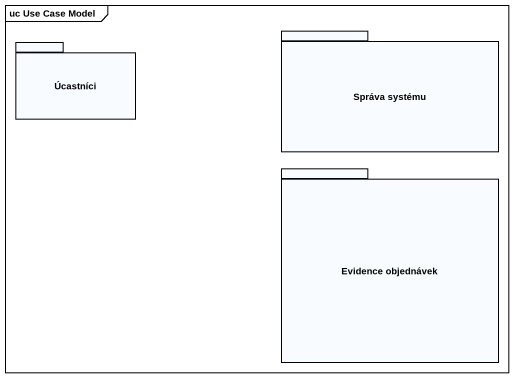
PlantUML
@startuml
mainframe uc Use Case Model
package "Správa systému" as Správa_systému {
}
package Úcastníci {
}
package "Evidence objednávek" as Evidence_objednávek {
}
@enduml
